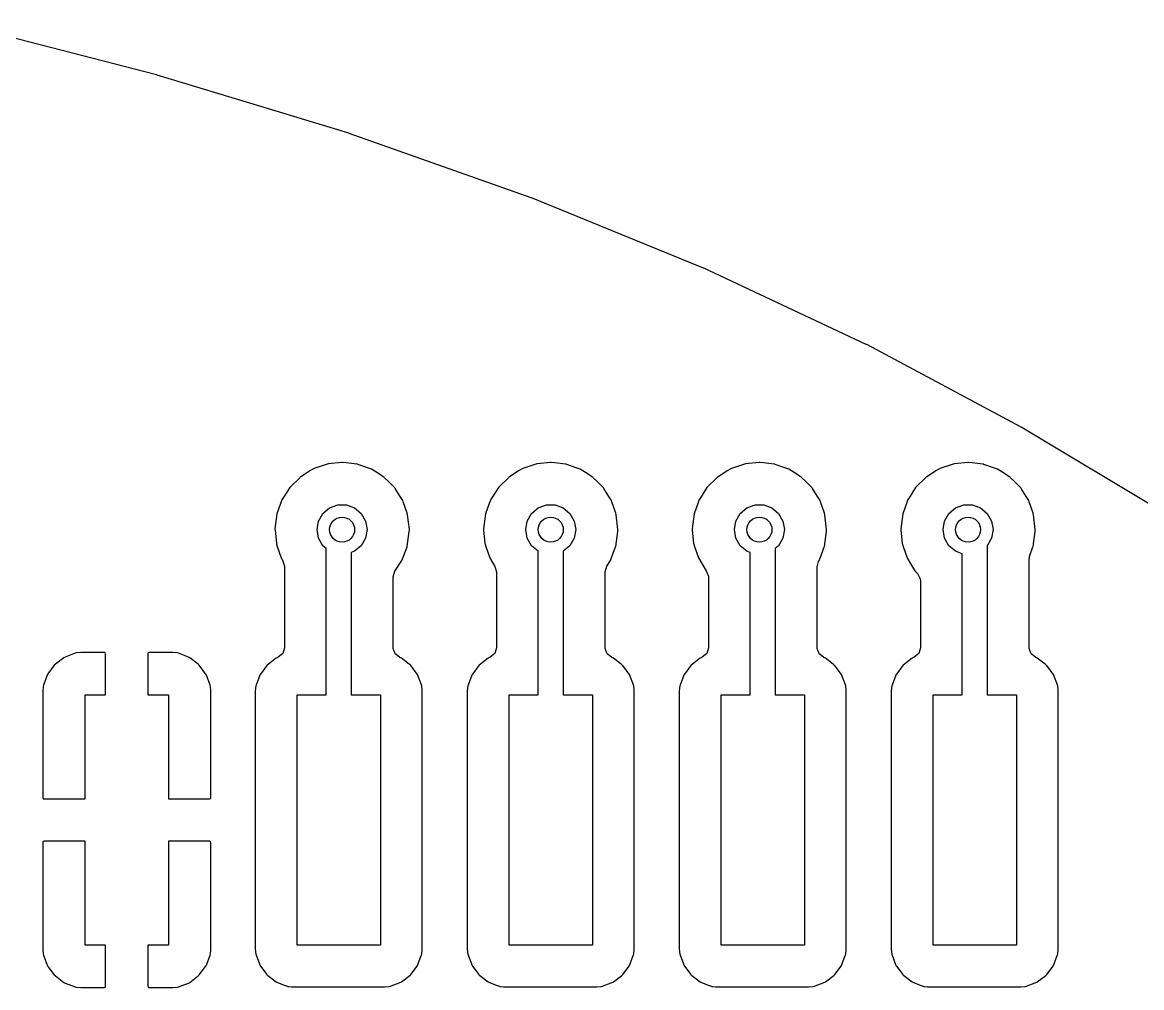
# Model space of a CAD drawing. Extents: x -3.92 to 3.92, y 0.02 to 7.83.
# Drawn here: x 1.326 to 1.854, y 7.304 to 7.759 of the extents above; entities that cross this region are included whole.
import ezdxf

# ---------------------------------------------------------------- set-up
doc = ezdxf.new("R2010")
doc.units = 0
doc.header["$MEASUREMENT"] = 0
doc.layers.add('BLACK', color=7, linetype='CONTINUOUS')

msp = doc.modelspace()

# ---------------------------------------------------------------- linework, layer by layer
at = {"layer": 'BLACK', "linetype": 'CONTINUOUS'}
for p, q in [((1.29379, 7.75902), (1.3888, 7.73438)), ((1.3888, 7.73438), (1.38899, 7.73432)), ((1.38899, 7.73432), (1.43793, 7.71944)), ((1.43793, 7.71944), (1.47938, 7.70684)), ((1.47938, 7.70684), (1.47959, 7.70677)), ((1.47959, 7.70677), (1.5369, 7.68652)), ((1.5369, 7.68652), (1.56534, 7.67647)), ((1.56534, 7.67647), (1.56556, 7.67639)), ((1.56556, 7.67639), (1.6467, 7.64328)), ((1.6467, 7.64328), (1.64693, 7.64318)), ((1.64693, 7.64318), (1.72348, 7.60725)), ((1.72348, 7.60725), (1.72371, 7.60714)), ((1.72371, 7.60714), (1.79656, 7.56825)), ((1.79656, 7.56825), (1.79678, 7.56813)), ((1.79678, 7.56813), (1.86674, 7.52615)), ((1.4693, 7.55057), (1.46314, 7.54847)), ((1.46957, 7.55066), (1.4693, 7.55057)), ((1.46984, 7.55069), (1.46957, 7.55066)), ((1.47632, 7.55137), (1.46984, 7.55069)), ((1.46984, 7.55069), (1.46984, 7.55069)), ((1.4766, 7.5514), (1.47632, 7.55137)), ((1.47632, 7.55137), (1.47632, 7.55137)), ((1.47831, 7.55119), (1.4766, 7.5514)), ((1.48334, 7.5506), (1.47831, 7.55119)), ((1.48335, 7.5506), (1.48334, 7.5506)), ((1.48362, 7.55056), (1.48335, 7.5506)), ((1.48388, 7.55047), (1.48362, 7.55056)), ((1.48835, 7.54888), (1.48388, 7.55047)), ((1.48388, 7.55047), (1.48388, 7.55047)), ((1.56773, 7.55057), (1.56156, 7.54847)), ((1.56799, 7.55066), (1.56773, 7.55057)), ((1.56827, 7.55069), (1.56799, 7.55066)), ((1.57475, 7.55137), (1.56827, 7.55069)), ((1.56827, 7.55069), (1.56827, 7.55069)), ((1.57502, 7.5514), (1.57475, 7.55137)), ((1.57475, 7.55137), (1.57475, 7.55137)), ((1.57674, 7.55119), (1.57502, 7.5514)), ((1.58177, 7.5506), (1.57674, 7.55119)), ((1.58205, 7.55056), (1.58177, 7.5506)), ((1.58177, 7.5506), (1.58177, 7.5506)), ((1.58231, 7.55047), (1.58205, 7.55056)), ((1.58677, 7.54888), (1.58231, 7.55047)), ((1.58231, 7.55047), (1.58231, 7.55047)), ((1.66616, 7.55057), (1.65999, 7.54847)), ((1.66642, 7.55066), (1.66616, 7.55057)), ((1.66669, 7.55069), (1.66642, 7.55066)), ((1.67317, 7.55137), (1.66669, 7.55069)), ((1.66669, 7.55069), (1.66669, 7.55069)), ((1.67345, 7.5514), (1.67317, 7.55137)), ((1.67317, 7.55137), (1.67317, 7.55137)), ((1.67516, 7.55119), (1.67345, 7.5514)), ((1.6802, 7.5506), (1.67516, 7.55119)), ((1.68047, 7.55056), (1.6802, 7.5506)), ((1.6802, 7.5506), (1.6802, 7.5506)), ((1.68073, 7.55047), (1.68047, 7.55056)), ((1.6852, 7.54888), (1.68073, 7.55047)), ((1.68073, 7.55047), (1.68073, 7.55047)), ((1.76458, 7.55057), (1.75841, 7.54847)), ((1.76484, 7.55066), (1.76458, 7.55057)), ((1.76512, 7.55069), (1.76484, 7.55066)), ((1.7716, 7.55137), (1.76512, 7.55069)), ((1.76512, 7.55069), (1.76512, 7.55069)), ((1.77187, 7.5514), (1.7716, 7.55137)), ((1.7716, 7.55137), (1.7716, 7.55137)), ((1.77359, 7.55119), (1.77187, 7.5514)), ((1.77862, 7.5506), (1.77359, 7.55119)), ((1.7789, 7.55056), (1.77862, 7.5506)), ((1.77862, 7.5506), (1.77862, 7.5506)), ((1.77916, 7.55047), (1.7789, 7.55056)), ((1.78362, 7.54888), (1.77916, 7.55047)), ((1.77916, 7.55047), (1.77916, 7.55047)), ((1.46148, 7.54753), (1.45685, 7.54468)), ((1.46264, 7.54824), (1.46148, 7.54753)), ((1.46287, 7.54838), (1.46264, 7.54824)), ((1.46264, 7.54824), (1.46264, 7.54824)), ((1.46314, 7.54847), (1.46287, 7.54838)), ((1.46314, 7.54847), (1.46314, 7.54847)), ((1.49028, 7.54819), (1.48835, 7.54888)), ((1.49397, 7.54585), (1.49028, 7.54819)), ((1.49582, 7.54468), (1.49397, 7.54585)), ((1.55991, 7.54753), (1.55528, 7.54468)), ((1.56106, 7.54824), (1.55991, 7.54753)), ((1.5613, 7.54838), (1.56106, 7.54824)), ((1.56106, 7.54824), (1.56106, 7.54824)), ((1.56156, 7.54847), (1.5613, 7.54838)), ((1.56156, 7.54847), (1.56156, 7.54847)), ((1.58871, 7.54819), (1.58677, 7.54888)), ((1.5924, 7.54585), (1.58871, 7.54819)), ((1.59424, 7.54468), (1.5924, 7.54585)), ((1.65833, 7.54753), (1.6537, 7.54468)), ((1.65949, 7.54824), (1.65833, 7.54753)), ((1.65972, 7.54838), (1.65949, 7.54824)), ((1.65949, 7.54824), (1.65949, 7.54824)), ((1.65999, 7.54847), (1.65972, 7.54838)), ((1.65999, 7.54847), (1.65999, 7.54847)), ((1.68713, 7.54819), (1.6852, 7.54888)), ((1.69082, 7.54585), (1.68713, 7.54819)), ((1.69267, 7.54468), (1.69082, 7.54585)), ((1.75676, 7.54753), (1.75213, 7.54468)), ((1.75791, 7.54824), (1.75676, 7.54753)), ((1.75815, 7.54838), (1.75791, 7.54824)), ((1.75791, 7.54824), (1.75791, 7.54824)), ((1.75841, 7.54847), (1.75815, 7.54838)), ((1.75841, 7.54847), (1.75841, 7.54847)), ((1.78556, 7.54819), (1.78362, 7.54888)), ((1.78925, 7.54585), (1.78556, 7.54819)), ((1.79109, 7.54468), (1.78925, 7.54585)), ((1.45165, 7.5395), (1.44858, 7.53474)), ((1.4518, 7.53973), (1.45165, 7.5395)), ((1.45165, 7.5395), (1.45165, 7.5395)), ((1.45637, 7.54421), (1.4518, 7.53973)), ((1.45665, 7.54448), (1.45637, 7.54421)), ((1.45685, 7.54468), (1.45665, 7.54448)), ((1.45665, 7.54448), (1.45665, 7.54448)), ((1.49625, 7.5444), (1.49582, 7.54468)), ((1.49645, 7.54421), (1.49625, 7.5444)), ((1.49825, 7.54239), (1.49645, 7.54421)), ((1.49645, 7.54421), (1.49645, 7.54421)), ((1.50123, 7.53938), (1.49825, 7.54239)), ((1.55008, 7.5395), (1.54701, 7.53474)), ((1.55023, 7.53973), (1.55008, 7.5395)), ((1.55008, 7.5395), (1.55008, 7.5395)), ((1.5548, 7.54421), (1.55023, 7.53973)), ((1.55508, 7.54448), (1.5548, 7.54421)), ((1.55528, 7.54468), (1.55508, 7.54448)), ((1.55508, 7.54448), (1.55508, 7.54448)), ((1.59468, 7.5444), (1.59424, 7.54468)), ((1.59487, 7.54421), (1.59468, 7.5444)), ((1.59667, 7.54239), (1.59487, 7.54421)), ((1.59487, 7.54421), (1.59487, 7.54421)), ((1.59966, 7.53938), (1.59667, 7.54239)), ((1.6485, 7.5395), (1.64544, 7.53474)), ((1.64865, 7.53973), (1.6485, 7.5395)), ((1.6485, 7.5395), (1.6485, 7.5395)), ((1.65322, 7.54421), (1.64865, 7.53973)), ((1.6535, 7.54448), (1.65322, 7.54421)), ((1.6537, 7.54468), (1.6535, 7.54448)), ((1.6535, 7.54448), (1.6535, 7.54448)), ((1.6931, 7.5444), (1.69267, 7.54468)), ((1.6933, 7.54421), (1.6931, 7.5444)), ((1.6951, 7.54239), (1.6933, 7.54421)), ((1.6933, 7.54421), (1.6933, 7.54421)), ((1.69808, 7.53938), (1.6951, 7.54239)), ((1.74693, 7.5395), (1.74386, 7.53474)), ((1.74708, 7.53973), (1.74693, 7.5395)), ((1.74693, 7.5395), (1.74693, 7.5395)), ((1.75165, 7.54421), (1.74708, 7.53973)), ((1.75193, 7.54448), (1.75165, 7.54421)), ((1.75213, 7.54468), (1.75193, 7.54448)), ((1.75193, 7.54448), (1.75193, 7.54448)), ((1.79153, 7.5444), (1.79109, 7.54468)), ((1.79172, 7.54421), (1.79153, 7.5444)), ((1.79352, 7.54239), (1.79172, 7.54421)), ((1.79172, 7.54421), (1.79172, 7.54421)), ((1.79651, 7.53938), (1.79352, 7.54239)), ((1.44858, 7.53474), (1.44797, 7.53379)), ((1.50138, 7.53915), (1.50123, 7.53938)), ((1.50376, 7.53534), (1.50138, 7.53915)), ((1.50498, 7.53339), (1.50376, 7.53534)), ((1.54701, 7.53474), (1.5464, 7.53379)), ((1.59981, 7.53915), (1.59966, 7.53938)), ((1.60219, 7.53534), (1.59981, 7.53915)), ((1.6034, 7.53339), (1.60219, 7.53534)), ((1.64544, 7.53474), (1.64482, 7.53379)), ((1.69823, 7.53915), (1.69808, 7.53938)), ((1.70061, 7.53534), (1.69823, 7.53915)), ((1.70183, 7.53339), (1.70061, 7.53534)), ((1.74386, 7.53474), (1.74325, 7.53379)), ((1.79666, 7.53915), (1.79651, 7.53938)), ((1.79904, 7.53534), (1.79666, 7.53915)), ((1.80026, 7.53339), (1.79904, 7.53534)), ((1.44733, 7.53202), (1.44555, 7.52714)), ((1.44788, 7.53353), (1.44733, 7.53202)), ((1.44797, 7.53379), (1.44788, 7.53353)), ((1.44788, 7.53353), (1.44788, 7.53353)), ((1.46733, 7.52728), (1.47047, 7.52991)), ((1.47047, 7.52991), (1.47433, 7.53132)), ((1.47433, 7.53132), (1.47843, 7.53132)), ((1.47843, 7.53132), (1.48228, 7.52991)), ((1.48228, 7.52991), (1.48543, 7.52728)), ((1.50516, 7.53286), (1.50498, 7.53339)), ((1.50706, 7.5274), (1.50516, 7.53286)), ((1.54575, 7.53202), (1.54398, 7.52714)), ((1.5463, 7.53353), (1.54575, 7.53202)), ((1.5464, 7.53379), (1.5463, 7.53353)), ((1.5463, 7.53353), (1.5463, 7.53353)), ((1.56576, 7.52728), (1.5689, 7.52991)), ((1.5689, 7.52991), (1.57275, 7.53132)), ((1.57275, 7.53132), (1.57685, 7.53132)), ((1.57685, 7.53132), (1.58071, 7.52991)), ((1.58071, 7.52991), (1.58385, 7.52728)), ((1.60359, 7.53286), (1.6034, 7.53339)), ((1.60549, 7.5274), (1.60359, 7.53286)), ((1.64418, 7.53202), (1.6424, 7.52714)), ((1.64473, 7.53353), (1.64418, 7.53202)), ((1.64482, 7.53379), (1.64473, 7.53353)), ((1.64473, 7.53353), (1.64473, 7.53353)), ((1.66418, 7.52728), (1.66732, 7.52991)), ((1.66732, 7.52991), (1.67118, 7.53132)), ((1.67118, 7.53132), (1.67528, 7.53132)), ((1.67528, 7.53132), (1.67913, 7.52991)), ((1.67913, 7.52991), (1.68228, 7.52728)), ((1.70201, 7.53286), (1.70183, 7.53339)), ((1.70391, 7.5274), (1.70201, 7.53286)), ((1.7426, 7.53202), (1.74083, 7.52714)), ((1.74315, 7.53353), (1.7426, 7.53202)), ((1.74325, 7.53379), (1.74315, 7.53353)), ((1.74315, 7.53353), (1.74315, 7.53353)), ((1.76261, 7.52728), (1.76575, 7.52991)), ((1.76575, 7.52991), (1.7696, 7.53132)), ((1.7696, 7.53132), (1.7737, 7.53132)), ((1.7737, 7.53132), (1.77756, 7.52991)), ((1.77756, 7.52991), (1.7807, 7.52728)), ((1.80044, 7.53286), (1.80026, 7.53339)), ((1.80234, 7.5274), (1.80044, 7.53286)), ((1.44555, 7.52714), (1.44467, 7.52013)), ((1.46457, 7.51969), (1.46528, 7.52372)), ((1.46528, 7.52372), (1.46733, 7.52728)), ((1.48543, 7.52728), (1.48748, 7.52372)), ((1.48748, 7.52372), (1.48819, 7.51969)), ((1.5073, 7.52671), (1.50706, 7.5274)), ((1.50809, 7.51969), (1.5073, 7.52671)), ((1.54398, 7.52714), (1.54309, 7.52013)), ((1.56299, 7.51969), (1.5637, 7.52372)), ((1.5637, 7.52372), (1.56576, 7.52728)), ((1.58385, 7.52728), (1.5859, 7.52372)), ((1.5859, 7.52372), (1.58661, 7.51969)), ((1.60573, 7.52671), (1.60549, 7.5274)), ((1.60652, 7.51969), (1.60573, 7.52671)), ((1.6424, 7.52714), (1.64152, 7.52013)), ((1.66142, 7.51969), (1.66213, 7.52372)), ((1.66213, 7.52372), (1.66418, 7.52728)), ((1.68228, 7.52728), (1.68433, 7.52372)), ((1.68433, 7.52372), (1.68504, 7.51969)), ((1.70416, 7.52671), (1.70391, 7.5274)), ((1.70494, 7.51969), (1.70416, 7.52671)), ((1.74083, 7.52714), (1.73994, 7.52013)), ((1.75984, 7.51969), (1.76055, 7.52372)), ((1.76055, 7.52372), (1.76261, 7.52728)), ((1.7807, 7.52728), (1.78275, 7.52372)), ((1.78275, 7.52372), (1.78346, 7.51969)), ((1.80258, 7.52671), (1.80234, 7.5274)), ((1.80337, 7.51969), (1.80258, 7.52671)), ((1.44467, 7.52013), (1.44469, 7.51985)), ((1.44469, 7.51985), (1.44469, 7.51985)), ((1.44469, 7.51985), (1.44472, 7.5196)), ((1.44472, 7.5196), (1.44536, 7.51309)), ((1.46528, 7.51565), (1.46457, 7.51969)), ((1.48819, 7.51969), (1.48748, 7.51565)), ((1.5071, 7.5118), (1.50808, 7.5188)), ((1.50808, 7.5188), (1.50809, 7.51937)), ((1.50809, 7.51953), (1.50809, 7.51969)), ((1.50809, 7.51937), (1.50809, 7.51953)), ((1.50809, 7.51953), (1.50809, 7.51953)), ((1.54309, 7.52013), (1.54312, 7.51985)), ((1.54312, 7.51985), (1.54312, 7.51985)), ((1.54312, 7.51985), (1.54314, 7.5196)), ((1.54314, 7.5196), (1.54378, 7.51309)), ((1.5637, 7.51565), (1.56299, 7.51969)), ((1.58661, 7.51969), (1.5859, 7.51565)), ((1.60552, 7.5118), (1.60651, 7.5188)), ((1.60651, 7.51937), (1.60652, 7.51953)), ((1.60651, 7.5188), (1.60651, 7.51937)), ((1.60652, 7.51953), (1.60652, 7.51969)), ((1.60652, 7.51953), (1.60652, 7.51953)), ((1.64152, 7.52013), (1.64154, 7.51985)), ((1.64154, 7.51985), (1.64154, 7.51985)), ((1.64154, 7.51985), (1.64157, 7.5196)), ((1.64157, 7.5196), (1.64221, 7.51309)), ((1.66213, 7.51565), (1.66142, 7.51969)), ((1.68504, 7.51969), (1.68433, 7.51565)), ((1.70395, 7.5118), (1.70493, 7.5188)), ((1.70493, 7.5188), (1.70494, 7.51937)), ((1.70494, 7.51953), (1.70494, 7.51969)), ((1.70494, 7.51937), (1.70494, 7.51953)), ((1.70494, 7.51953), (1.70494, 7.51953)), ((1.73994, 7.52013), (1.73997, 7.51985)), ((1.73997, 7.51985), (1.73997, 7.51985)), ((1.73997, 7.51985), (1.73999, 7.5196)), ((1.73999, 7.5196), (1.74063, 7.51309)), ((1.76055, 7.51565), (1.75984, 7.51969)), ((1.78346, 7.51969), (1.78275, 7.51565)), ((1.80237, 7.5118), (1.80336, 7.5188)), ((1.80336, 7.51937), (1.80337, 7.51953)), ((1.80336, 7.5188), (1.80336, 7.51937)), ((1.80337, 7.51953), (1.80337, 7.51969)), ((1.80337, 7.51953), (1.80337, 7.51953)), ((1.44536, 7.51309), (1.44544, 7.51283)), ((1.46733, 7.51209), (1.46528, 7.51565)), ((1.48748, 7.51565), (1.48543, 7.51209)), ((1.54378, 7.51309), (1.54387, 7.51283)), ((1.56576, 7.51209), (1.5637, 7.51565)), ((1.5859, 7.51565), (1.58385, 7.51209)), ((1.64221, 7.51309), (1.64229, 7.51283)), ((1.66418, 7.51209), (1.66213, 7.51565)), ((1.68433, 7.51565), (1.68228, 7.51209)), ((1.74063, 7.51309), (1.74072, 7.51283)), ((1.76261, 7.51209), (1.76055, 7.51565)), ((1.78275, 7.51565), (1.78071, 7.51211)), ((1.44544, 7.51283), (1.44544, 7.51283)), ((1.44544, 7.51283), (1.44579, 7.5118)), ((1.44579, 7.5118), (1.44759, 7.50638)), ((1.4689, 7.51078), (1.46733, 7.51209)), ((1.4689, 7.44173), (1.4689, 7.51078)), ((1.48228, 7.50946), (1.48071, 7.50888)), ((1.48071, 7.50888), (1.48071, 7.44173)), ((1.48543, 7.51209), (1.48228, 7.50946)), ((1.50546, 7.50749), (1.507, 7.51154)), ((1.507, 7.51154), (1.5071, 7.5118)), ((1.507, 7.51154), (1.507, 7.51154)), ((1.54387, 7.51283), (1.54387, 7.51283)), ((1.54387, 7.51283), (1.54421, 7.5118)), ((1.54421, 7.5118), (1.54601, 7.50638)), ((1.5689, 7.50946), (1.56576, 7.51209)), ((1.5689, 7.44173), (1.5689, 7.50946)), ((1.58385, 7.51209), (1.58071, 7.50946)), ((1.58071, 7.50946), (1.58071, 7.44173)), ((1.60337, 7.50614), (1.60542, 7.51154)), ((1.60542, 7.51154), (1.60552, 7.5118)), ((1.60542, 7.51154), (1.60542, 7.51154)), ((1.64229, 7.51283), (1.64229, 7.51283)), ((1.64229, 7.51283), (1.64264, 7.5118)), ((1.64264, 7.5118), (1.64444, 7.50638)), ((1.66732, 7.50946), (1.66418, 7.51209)), ((1.6689, 7.50888), (1.66732, 7.50946)), ((1.6689, 7.44173), (1.6689, 7.50888)), ((1.68228, 7.51209), (1.68071, 7.51078)), ((1.68071, 7.51078), (1.68071, 7.44173)), ((1.70231, 7.50749), (1.70385, 7.51154)), ((1.70385, 7.51154), (1.70395, 7.5118)), ((1.70385, 7.51154), (1.70385, 7.51154)), ((1.74072, 7.51283), (1.74072, 7.51283)), ((1.74072, 7.51283), (1.74106, 7.5118)), ((1.74106, 7.5118), (1.74286, 7.50638)), ((1.76575, 7.50946), (1.76261, 7.51209)), ((1.7689, 7.50831), (1.76575, 7.50946)), ((1.7689, 7.44173), (1.7689, 7.50831)), ((1.78071, 7.51211), (1.78071, 7.44173)), ((1.80074, 7.50749), (1.80227, 7.51154)), ((1.80227, 7.51154), (1.80237, 7.5118)), ((1.80227, 7.51154), (1.80227, 7.51154)), ((1.44759, 7.50638), (1.44773, 7.50615)), ((1.44773, 7.50615), (1.44773, 7.50614)), ((1.44773, 7.50614), (1.44848, 7.50492)), ((1.44848, 7.50492), (1.44919, 7.50235)), ((1.50152, 7.50057), (1.50459, 7.50519)), ((1.50459, 7.50519), (1.50546, 7.50749)), ((1.54601, 7.50638), (1.54616, 7.50614)), ((1.54616, 7.50614), (1.54848, 7.50232)), ((1.60041, 7.49978), (1.60124, 7.50253)), ((1.60124, 7.50253), (1.60301, 7.50519)), ((1.60301, 7.50519), (1.60337, 7.50614)), ((1.64444, 7.50638), (1.6481, 7.50033)), ((1.70041, 7.50215), (1.70118, 7.5047)), ((1.70116, 7.50471), (1.70123, 7.50485)), ((1.70118, 7.5047), (1.70116, 7.50471)), ((1.70123, 7.50485), (1.70124, 7.5049)), ((1.70124, 7.5049), (1.70128, 7.50496)), ((1.70128, 7.50496), (1.70144, 7.50519)), ((1.70128, 7.50496), (1.70128, 7.50496)), ((1.70144, 7.50519), (1.70231, 7.50749)), ((1.74286, 7.50638), (1.74301, 7.50614)), ((1.74301, 7.50614), (1.74531, 7.50235)), ((1.80041, 7.50573), (1.80074, 7.50749)), ((1.80041, 7.46399), (1.80041, 7.50573)), ((1.44919, 7.50235), (1.44919, 7.46399)), ((1.50041, 7.49741), (1.50124, 7.50016)), ((1.50041, 7.46399), (1.50041, 7.49741)), ((1.50124, 7.50016), (1.50152, 7.50057)), ((1.54848, 7.50232), (1.54919, 7.49975)), ((1.54919, 7.49975), (1.54919, 7.46399)), ((1.60041, 7.46399), (1.60041, 7.49978)), ((1.6481, 7.50033), (1.64818, 7.50025)), ((1.64818, 7.50025), (1.64918, 7.4977)), ((1.64918, 7.4977), (1.64919, 7.49728)), ((1.64919, 7.49728), (1.64919, 7.46399)), ((1.70041, 7.46399), (1.70041, 7.50215)), ((1.74531, 7.50235), (1.74653, 7.50033)), ((1.74653, 7.50033), (1.74672, 7.50013)), ((1.74672, 7.50013), (1.74672, 7.50013)), ((1.74672, 7.50013), (1.7478, 7.49901)), ((1.7478, 7.49901), (1.7491, 7.49654)), ((1.7491, 7.49654), (1.74919, 7.49557)), ((1.74919, 7.49557), (1.74919, 7.46399)), ((1.35049, 7.46136), (1.34575, 7.45958)), ((1.35109, 7.4615), (1.35049, 7.46136)), ((1.35309, 7.46172), (1.35109, 7.4615)), ((1.35336, 7.46173), (1.35309, 7.46172)), ((1.36427, 7.46173), (1.35336, 7.46173)), ((1.36457, 7.46167), (1.36427, 7.46173)), ((1.36463, 7.46162), (1.36457, 7.46167)), ((1.3648, 7.46102), (1.36463, 7.46162)), ((1.3648, 7.44173), (1.3648, 7.46102)), ((1.38487, 7.4615), (1.3848, 7.4612)), ((1.3848, 7.4612), (1.3848, 7.44173)), ((1.38492, 7.46156), (1.38487, 7.4615)), ((1.38552, 7.46173), (1.38492, 7.46156)), ((1.39625, 7.46173), (1.38552, 7.46173)), ((1.39652, 7.46172), (1.39625, 7.46173)), ((1.39852, 7.4615), (1.39652, 7.46172)), ((1.39912, 7.46136), (1.39852, 7.4615)), ((1.40386, 7.45958), (1.39912, 7.46136)), ((1.44841, 7.46131), (1.44629, 7.45948)), ((1.44919, 7.46399), (1.44841, 7.46131)), ((1.50043, 7.46365), (1.50041, 7.46399)), ((1.5014, 7.46103), (1.50043, 7.46365)), ((1.50342, 7.45951), (1.5014, 7.46103)), ((1.54841, 7.46131), (1.54629, 7.45948)), ((1.54919, 7.46399), (1.54841, 7.46131)), ((1.60043, 7.46365), (1.60041, 7.46399)), ((1.6014, 7.46103), (1.60043, 7.46365)), ((1.60342, 7.45951), (1.6014, 7.46103)), ((1.64841, 7.46131), (1.64629, 7.45948)), ((1.64919, 7.46399), (1.64841, 7.46131)), ((1.70043, 7.46365), (1.70041, 7.46399)), ((1.7014, 7.46103), (1.70043, 7.46365)), ((1.70342, 7.45951), (1.7014, 7.46103)), ((1.74841, 7.46131), (1.74629, 7.45948)), ((1.74919, 7.46399), (1.74841, 7.46131)), ((1.80043, 7.46365), (1.80041, 7.46399)), ((1.8014, 7.46103), (1.80043, 7.46365)), ((1.80342, 7.45951), (1.8014, 7.46103)), ((1.34062, 7.45574), (1.33761, 7.45172)), ((1.34111, 7.45623), (1.34062, 7.45574)), ((1.34513, 7.45924), (1.34111, 7.45623)), ((1.34575, 7.45958), (1.34513, 7.45924)), ((1.40447, 7.45924), (1.40386, 7.45958)), ((1.40849, 7.45623), (1.40447, 7.45924)), ((1.40899, 7.45574), (1.40849, 7.45623)), ((1.412, 7.45172), (1.40899, 7.45574)), ((1.44083, 7.45553), (1.43787, 7.45158)), ((1.44104, 7.45581), (1.44083, 7.45553)), ((1.44161, 7.45623), (1.44104, 7.45581)), ((1.44528, 7.45898), (1.44161, 7.45623)), ((1.44556, 7.45919), (1.44528, 7.45898)), ((1.44528, 7.45898), (1.44528, 7.45898)), ((1.44597, 7.45935), (1.44556, 7.45919)), ((1.44629, 7.45948), (1.44597, 7.45935)), ((1.50341, 7.45949), (1.50342, 7.45951)), ((1.50356, 7.4594), (1.50341, 7.45949)), ((1.50363, 7.45935), (1.50356, 7.4594)), ((1.50405, 7.45919), (1.50363, 7.45935)), ((1.50433, 7.45898), (1.50405, 7.45919)), ((1.508, 7.45623), (1.50433, 7.45898)), ((1.50433, 7.45898), (1.50433, 7.45898)), ((1.50856, 7.45581), (1.508, 7.45623)), ((1.50878, 7.45553), (1.50856, 7.45581)), ((1.51174, 7.45158), (1.50878, 7.45553)), ((1.54083, 7.45553), (1.53787, 7.45158)), ((1.54104, 7.45581), (1.54083, 7.45553)), ((1.54161, 7.45623), (1.54104, 7.45581)), ((1.54528, 7.45898), (1.54161, 7.45623)), ((1.54556, 7.45919), (1.54528, 7.45898)), ((1.54528, 7.45898), (1.54528, 7.45898)), ((1.54597, 7.45935), (1.54556, 7.45919)), ((1.54629, 7.45948), (1.54597, 7.45935)), ((1.60341, 7.45949), (1.60342, 7.45951)), ((1.60356, 7.4594), (1.60341, 7.45949)), ((1.60363, 7.45935), (1.60356, 7.4594)), ((1.60405, 7.45919), (1.60363, 7.45935)), ((1.60433, 7.45898), (1.60405, 7.45919)), ((1.608, 7.45623), (1.60433, 7.45898)), ((1.60433, 7.45898), (1.60433, 7.45898)), ((1.60856, 7.45581), (1.608, 7.45623)), ((1.60878, 7.45553), (1.60856, 7.45581)), ((1.61174, 7.45158), (1.60878, 7.45553)), ((1.64083, 7.45553), (1.63787, 7.45158)), ((1.64104, 7.45581), (1.64083, 7.45553)), ((1.64161, 7.45623), (1.64104, 7.45581)), ((1.64528, 7.45898), (1.64161, 7.45623)), ((1.64556, 7.45919), (1.64528, 7.45898)), ((1.64528, 7.45898), (1.64528, 7.45898)), ((1.64597, 7.45935), (1.64556, 7.45919)), ((1.64629, 7.45948), (1.64597, 7.45935)), ((1.70341, 7.45949), (1.70342, 7.45951)), ((1.70356, 7.4594), (1.70341, 7.45949)), ((1.70363, 7.45935), (1.70356, 7.4594)), ((1.70405, 7.45919), (1.70363, 7.45935)), ((1.70433, 7.45898), (1.70405, 7.45919)), ((1.708, 7.45623), (1.70433, 7.45898)), ((1.70433, 7.45898), (1.70433, 7.45898)), ((1.70856, 7.45581), (1.708, 7.45623)), ((1.70878, 7.45553), (1.70856, 7.45581)), ((1.71174, 7.45158), (1.70878, 7.45553)), ((1.74083, 7.45553), (1.73787, 7.45158)), ((1.74104, 7.45581), (1.74083, 7.45553)), ((1.74161, 7.45623), (1.74104, 7.45581)), ((1.74528, 7.45898), (1.74161, 7.45623)), ((1.74556, 7.45919), (1.74528, 7.45898)), ((1.74528, 7.45898), (1.74528, 7.45898)), ((1.74597, 7.45935), (1.74556, 7.45919)), ((1.74629, 7.45948), (1.74597, 7.45935)), ((1.80341, 7.45949), (1.80342, 7.45951)), ((1.80356, 7.4594), (1.80341, 7.45949)), ((1.80363, 7.45935), (1.80356, 7.4594)), ((1.80405, 7.45919), (1.80363, 7.45935)), ((1.80433, 7.45898), (1.80405, 7.45919)), ((1.808, 7.45623), (1.80433, 7.45898)), ((1.80433, 7.45898), (1.80433, 7.45898)), ((1.80856, 7.45581), (1.808, 7.45623)), ((1.80878, 7.45553), (1.80856, 7.45581)), ((1.81174, 7.45158), (1.80878, 7.45553)), ((1.33727, 7.4511), (1.33549, 7.44636)), ((1.33761, 7.45172), (1.33727, 7.4511)), ((1.41234, 7.4511), (1.412, 7.45172)), ((1.41411, 7.44636), (1.41234, 7.4511)), ((1.43753, 7.45096), (1.43581, 7.44636)), ((1.43766, 7.45129), (1.43753, 7.45096)), ((1.43787, 7.45157), (1.43766, 7.45129)), ((1.43787, 7.45158), (1.43787, 7.45157)), ((1.51174, 7.45157), (1.51174, 7.45158)), ((1.51195, 7.45129), (1.51174, 7.45157)), ((1.51393, 7.44601), (1.51195, 7.45129)), ((1.53753, 7.45096), (1.53581, 7.44636)), ((1.53766, 7.45129), (1.53753, 7.45096)), ((1.53787, 7.45157), (1.53766, 7.45129)), ((1.53787, 7.45158), (1.53787, 7.45157)), ((1.61174, 7.45157), (1.61174, 7.45158)), ((1.61195, 7.45129), (1.61174, 7.45157)), ((1.61393, 7.44601), (1.61195, 7.45129)), ((1.63753, 7.45096), (1.63581, 7.44636)), ((1.63766, 7.45129), (1.63753, 7.45096)), ((1.63787, 7.45157), (1.63766, 7.45129)), ((1.63787, 7.45158), (1.63787, 7.45157)), ((1.71174, 7.45157), (1.71174, 7.45158)), ((1.71195, 7.45129), (1.71174, 7.45157)), ((1.71393, 7.44601), (1.71195, 7.45129)), ((1.73753, 7.45096), (1.73581, 7.44636)), ((1.73766, 7.45129), (1.73753, 7.45096)), ((1.73787, 7.45157), (1.73766, 7.45129)), ((1.73787, 7.45158), (1.73787, 7.45157)), ((1.81174, 7.45157), (1.81174, 7.45158)), ((1.81195, 7.45129), (1.81174, 7.45157)), ((1.81393, 7.44601), (1.81195, 7.45129)), ((1.33535, 7.44576), (1.33513, 7.44376)), ((1.33549, 7.44636), (1.33535, 7.44576)), ((1.41426, 7.44576), (1.41411, 7.44636)), ((1.41447, 7.44376), (1.41426, 7.44576)), ((1.43568, 7.44601), (1.43541, 7.4436)), ((1.43581, 7.44636), (1.43568, 7.44601)), ((1.51419, 7.4436), (1.51393, 7.44601)), ((1.53568, 7.44601), (1.53541, 7.4436)), ((1.53581, 7.44636), (1.53568, 7.44601)), ((1.61419, 7.4436), (1.61393, 7.44601)), ((1.63568, 7.44601), (1.63541, 7.4436)), ((1.63581, 7.44636), (1.63568, 7.44601)), ((1.71419, 7.4436), (1.71393, 7.44601)), ((1.73568, 7.44601), (1.73541, 7.4436)), ((1.73581, 7.44636), (1.73568, 7.44601)), ((1.81419, 7.4436), (1.81393, 7.44601)), ((1.33513, 7.44376), (1.33512, 7.44349)), ((1.33512, 7.44349), (1.33512, 7.39339)), ((1.35512, 7.39268), (1.35512, 7.44173)), ((1.35512, 7.44173), (1.3648, 7.44173)), ((1.3848, 7.44173), (1.39449, 7.44173)), ((1.39449, 7.44173), (1.39449, 7.39268)), ((1.41448, 7.4436), (1.41447, 7.44376)), ((1.41449, 7.44349), (1.41448, 7.4436)), ((1.41449, 7.39321), (1.41449, 7.44349)), ((1.43541, 7.4436), (1.43541, 7.32176)), ((1.45512, 7.32362), (1.45512, 7.44173)), ((1.45512, 7.44173), (1.4689, 7.44173)), ((1.48071, 7.44173), (1.49449, 7.44173)), ((1.49449, 7.44173), (1.49449, 7.32362)), ((1.51419, 7.32176), (1.51419, 7.4436)), ((1.51419, 7.4436), (1.51419, 7.4436)), ((1.53541, 7.4436), (1.53541, 7.32176)), ((1.55512, 7.32362), (1.55512, 7.44173)), ((1.55512, 7.44173), (1.5689, 7.44173)), ((1.58071, 7.44173), (1.59449, 7.44173)), ((1.59449, 7.44173), (1.59449, 7.32362)), ((1.61419, 7.32176), (1.61419, 7.4436)), ((1.61419, 7.4436), (1.61419, 7.4436)), ((1.63541, 7.4436), (1.63541, 7.32176)), ((1.65512, 7.32362), (1.65512, 7.44173)), ((1.65512, 7.44173), (1.6689, 7.44173)), ((1.68071, 7.44173), (1.69449, 7.44173)), ((1.69449, 7.44173), (1.69449, 7.32362)), ((1.71419, 7.32176), (1.71419, 7.4436)), ((1.71419, 7.4436), (1.71419, 7.4436)), ((1.73541, 7.4436), (1.73541, 7.32176)), ((1.75512, 7.32362), (1.75512, 7.44173)), ((1.75512, 7.44173), (1.7689, 7.44173)), ((1.78071, 7.44173), (1.79449, 7.44173)), ((1.79449, 7.44173), (1.79449, 7.32362)), ((1.81419, 7.32176), (1.81419, 7.4436)), ((1.33512, 7.39339), (1.33529, 7.39279)), ((1.33529, 7.39279), (1.33535, 7.39274)), ((1.33535, 7.39274), (1.33565, 7.39268)), ((1.33565, 7.39268), (1.35512, 7.39268)), ((1.39449, 7.39268), (1.41377, 7.39268)), ((1.41377, 7.39268), (1.41437, 7.39285)), ((1.41437, 7.39285), (1.41442, 7.39291)), ((1.41442, 7.39291), (1.41449, 7.39321)), ((1.33518, 7.37245), (1.33512, 7.37214)), ((1.33512, 7.37214), (1.33512, 7.32186)), ((1.33523, 7.3725), (1.33518, 7.37245)), ((1.33583, 7.37268), (1.33523, 7.3725)), ((1.35512, 7.37268), (1.33583, 7.37268)), ((1.35512, 7.32362), (1.35512, 7.37268)), ((1.41395, 7.37268), (1.39449, 7.37268)), ((1.39449, 7.37268), (1.39449, 7.32362)), ((1.41426, 7.37261), (1.41395, 7.37268)), ((1.41431, 7.37256), (1.41426, 7.37261)), ((1.41449, 7.37196), (1.41431, 7.37256)), ((1.41449, 7.32186), (1.41449, 7.37196)), ((1.3648, 7.32362), (1.35512, 7.32362)), ((1.3648, 7.30416), (1.3648, 7.32362)), ((1.39449, 7.32362), (1.3848, 7.32362)), ((1.3848, 7.32362), (1.3848, 7.30434)), ((1.49449, 7.32362), (1.45512, 7.32362)), ((1.59449, 7.32362), (1.55512, 7.32362)), ((1.69449, 7.32362), (1.65512, 7.32362)), ((1.79449, 7.32362), (1.75512, 7.32362)), ((1.33512, 7.32186), (1.33513, 7.32159)), ((1.33513, 7.32159), (1.33535, 7.31959)), ((1.33535, 7.31959), (1.33549, 7.31899)), ((1.33549, 7.31899), (1.33727, 7.31425)), ((1.41234, 7.31425), (1.41411, 7.31899)), ((1.41411, 7.31899), (1.41426, 7.31959)), ((1.41426, 7.31959), (1.41447, 7.3216)), ((1.41447, 7.3216), (1.41449, 7.32186)), ((1.43541, 7.32176), (1.43568, 7.31935)), ((1.43568, 7.31935), (1.43766, 7.31406)), ((1.51327, 7.31759), (1.51382, 7.31906)), ((1.51382, 7.31906), (1.51393, 7.31935)), ((1.51382, 7.31906), (1.51382, 7.31906)), ((1.51393, 7.31935), (1.51419, 7.32176)), ((1.53541, 7.32176), (1.53568, 7.31935)), ((1.53568, 7.31935), (1.53766, 7.31406)), ((1.61327, 7.31759), (1.61382, 7.31906)), ((1.61382, 7.31906), (1.61393, 7.31935)), ((1.61382, 7.31906), (1.61382, 7.31906)), ((1.61393, 7.31935), (1.61419, 7.32176)), ((1.63541, 7.32176), (1.63568, 7.31935)), ((1.63568, 7.31935), (1.63766, 7.31406)), ((1.71327, 7.31759), (1.71382, 7.31906)), ((1.71382, 7.31906), (1.71393, 7.31935)), ((1.71382, 7.31906), (1.71382, 7.31906)), ((1.71393, 7.31935), (1.71419, 7.32176)), ((1.73541, 7.32176), (1.73568, 7.31935)), ((1.73568, 7.31935), (1.73766, 7.31406)), ((1.81327, 7.31759), (1.81382, 7.31906)), ((1.81382, 7.31906), (1.81393, 7.31935)), ((1.81382, 7.31906), (1.81382, 7.31906)), ((1.81393, 7.31935), (1.81419, 7.32176)), ((1.33727, 7.31425), (1.33761, 7.31364)), ((1.33761, 7.31364), (1.34062, 7.30962)), ((1.40899, 7.30962), (1.412, 7.31364)), ((1.412, 7.31364), (1.41234, 7.31425)), ((1.43766, 7.31406), (1.43787, 7.31378)), ((1.43787, 7.31378), (1.43787, 7.31378)), ((1.43787, 7.31378), (1.44083, 7.30983)), ((1.50878, 7.30983), (1.51174, 7.31378)), ((1.51174, 7.31378), (1.51195, 7.31406)), ((1.51174, 7.31378), (1.51174, 7.31378)), ((1.51195, 7.31406), (1.51327, 7.31759)), ((1.53766, 7.31406), (1.53787, 7.31378)), ((1.53787, 7.31378), (1.53787, 7.31378)), ((1.53787, 7.31378), (1.54083, 7.30983)), ((1.60878, 7.30983), (1.61174, 7.31378)), ((1.61174, 7.31378), (1.61195, 7.31406)), ((1.61174, 7.31378), (1.61174, 7.31378)), ((1.61195, 7.31406), (1.61327, 7.31759)), ((1.63766, 7.31406), (1.63787, 7.31378)), ((1.63787, 7.31378), (1.63787, 7.31378)), ((1.63787, 7.31378), (1.64083, 7.30983)), ((1.70878, 7.30983), (1.71174, 7.31378)), ((1.71174, 7.31378), (1.71195, 7.31406)), ((1.71174, 7.31378), (1.71174, 7.31378)), ((1.71195, 7.31406), (1.71327, 7.31759)), ((1.73766, 7.31406), (1.73787, 7.31378)), ((1.73787, 7.31378), (1.73787, 7.31378)), ((1.73787, 7.31378), (1.74083, 7.30983)), ((1.80878, 7.30983), (1.81174, 7.31378)), ((1.81174, 7.31378), (1.81195, 7.31406)), ((1.81174, 7.31378), (1.81174, 7.31378)), ((1.81195, 7.31406), (1.81327, 7.31759)), ((1.34062, 7.30962), (1.34111, 7.30912)), ((1.34111, 7.30912), (1.34513, 7.30611)), ((1.40447, 7.30611), (1.40849, 7.30912)), ((1.40849, 7.30912), (1.40899, 7.30962)), ((1.44083, 7.30983), (1.44104, 7.30955)), ((1.44104, 7.30955), (1.44132, 7.30933)), ((1.44132, 7.30933), (1.44528, 7.30637)), ((1.50433, 7.30637), (1.50828, 7.30933)), ((1.50828, 7.30933), (1.50856, 7.30955)), ((1.50856, 7.30955), (1.50878, 7.30983)), ((1.54083, 7.30983), (1.54104, 7.30955)), ((1.54104, 7.30955), (1.54132, 7.30933)), ((1.54132, 7.30933), (1.54528, 7.30637)), ((1.60433, 7.30637), (1.60828, 7.30933)), ((1.60828, 7.30933), (1.60856, 7.30955)), ((1.60856, 7.30955), (1.60878, 7.30983)), ((1.64083, 7.30983), (1.64104, 7.30955)), ((1.64104, 7.30955), (1.64132, 7.30933)), ((1.64132, 7.30933), (1.64528, 7.30637)), ((1.70433, 7.30637), (1.70828, 7.30933)), ((1.70828, 7.30933), (1.70856, 7.30955)), ((1.70856, 7.30955), (1.70878, 7.30983)), ((1.74083, 7.30983), (1.74104, 7.30955)), ((1.74104, 7.30955), (1.74132, 7.30933)), ((1.74132, 7.30933), (1.74528, 7.30637)), ((1.80433, 7.30637), (1.80828, 7.30933)), ((1.80828, 7.30933), (1.80856, 7.30955)), ((1.80856, 7.30955), (1.80878, 7.30983)), ((1.34513, 7.30611), (1.34575, 7.30577)), ((1.34575, 7.30577), (1.35049, 7.304)), ((1.35049, 7.304), (1.35109, 7.30385)), ((1.35109, 7.30385), (1.35309, 7.30364)), ((1.35309, 7.30364), (1.35336, 7.30362)), ((1.35336, 7.30362), (1.36409, 7.30362)), ((1.36409, 7.30362), (1.36469, 7.3038)), ((1.36469, 7.3038), (1.36474, 7.30385)), ((1.36474, 7.30385), (1.3648, 7.30416)), ((1.3848, 7.30434), (1.38498, 7.30374)), ((1.38498, 7.30374), (1.38503, 7.30369)), ((1.38503, 7.30369), (1.38534, 7.30362)), ((1.38534, 7.30362), (1.39625, 7.30362)), ((1.39625, 7.30362), (1.39652, 7.30364)), ((1.39652, 7.30364), (1.39852, 7.30385)), ((1.39852, 7.30385), (1.39912, 7.304)), ((1.39912, 7.304), (1.40386, 7.30577)), ((1.40386, 7.30577), (1.40447, 7.30611)), ((1.44528, 7.30637), (1.44528, 7.30637)), ((1.44528, 7.30637), (1.44556, 7.30616)), ((1.44556, 7.30616), (1.44908, 7.30484)), ((1.44908, 7.30484), (1.45055, 7.30429)), ((1.45055, 7.30429), (1.45055, 7.30429)), ((1.45055, 7.30429), (1.45084, 7.30418)), ((1.45084, 7.30418), (1.45115, 7.30415)), ((1.45115, 7.30415), (1.45115, 7.30415)), ((1.45115, 7.30415), (1.45252, 7.304)), ((1.45252, 7.304), (1.45325, 7.30392)), ((1.45325, 7.30392), (1.4748, 7.30392)), ((1.4748, 7.30392), (1.49635, 7.30392)), ((1.49635, 7.30392), (1.49649, 7.30393)), ((1.49649, 7.30393), (1.49845, 7.30415)), ((1.49649, 7.30393), (1.49649, 7.30393)), ((1.49845, 7.30415), (1.49876, 7.30418)), ((1.49845, 7.30415), (1.49845, 7.30415)), ((1.49876, 7.30418), (1.50405, 7.30616)), ((1.50405, 7.30616), (1.50433, 7.30637)), ((1.50433, 7.30637), (1.50433, 7.30637)), ((1.54528, 7.30637), (1.54528, 7.30637)), ((1.54528, 7.30637), (1.54556, 7.30616)), ((1.54556, 7.30616), (1.54908, 7.30484)), ((1.54908, 7.30484), (1.55055, 7.30429)), ((1.55055, 7.30429), (1.55055, 7.30429)), ((1.55055, 7.30429), (1.55084, 7.30418)), ((1.55084, 7.30418), (1.55115, 7.30415)), ((1.55115, 7.30415), (1.55115, 7.30415)), ((1.55115, 7.30415), (1.55252, 7.304)), ((1.55252, 7.304), (1.55325, 7.30392)), ((1.55325, 7.30392), (1.5748, 7.30392)), ((1.5748, 7.30392), (1.59635, 7.30392)), ((1.59635, 7.30392), (1.59649, 7.30393)), ((1.59649, 7.30393), (1.59845, 7.30415)), ((1.59649, 7.30393), (1.59649, 7.30393)), ((1.59845, 7.30415), (1.59876, 7.30418)), ((1.59845, 7.30415), (1.59845, 7.30415)), ((1.59876, 7.30418), (1.60405, 7.30616)), ((1.60405, 7.30616), (1.60433, 7.30637)), ((1.60433, 7.30637), (1.60433, 7.30637)), ((1.64528, 7.30637), (1.64528, 7.30637)), ((1.64528, 7.30637), (1.64556, 7.30616)), ((1.64556, 7.30616), (1.64908, 7.30484)), ((1.64908, 7.30484), (1.65055, 7.30429)), ((1.65055, 7.30429), (1.65055, 7.30429)), ((1.65055, 7.30429), (1.65084, 7.30418)), ((1.65084, 7.30418), (1.65115, 7.30415)), ((1.65115, 7.30415), (1.65115, 7.30415)), ((1.65115, 7.30415), (1.65252, 7.304)), ((1.65252, 7.304), (1.65325, 7.30392)), ((1.65325, 7.30392), (1.6748, 7.30392)), ((1.6748, 7.30392), (1.69635, 7.30392)), ((1.69635, 7.30392), (1.69649, 7.30393)), ((1.69649, 7.30393), (1.69845, 7.30415)), ((1.69649, 7.30393), (1.69649, 7.30393)), ((1.69845, 7.30415), (1.69876, 7.30418)), ((1.69845, 7.30415), (1.69845, 7.30415)), ((1.69876, 7.30418), (1.70405, 7.30616)), ((1.70405, 7.30616), (1.70433, 7.30637)), ((1.70433, 7.30637), (1.70433, 7.30637)), ((1.74528, 7.30637), (1.74528, 7.30637)), ((1.74528, 7.30637), (1.74556, 7.30616)), ((1.74556, 7.30616), (1.74908, 7.30484)), ((1.74908, 7.30484), (1.75055, 7.30429)), ((1.75055, 7.30429), (1.75055, 7.30429)), ((1.75055, 7.30429), (1.75084, 7.30418)), ((1.75084, 7.30418), (1.75115, 7.30415)), ((1.75115, 7.30415), (1.75115, 7.30415)), ((1.75115, 7.30415), (1.75252, 7.304)), ((1.75252, 7.304), (1.75325, 7.30392)), ((1.75325, 7.30392), (1.7748, 7.30392)), ((1.7748, 7.30392), (1.79635, 7.30392)), ((1.79635, 7.30392), (1.79649, 7.30393)), ((1.79649, 7.30393), (1.79845, 7.30415)), ((1.79649, 7.30393), (1.79649, 7.30393)), ((1.79845, 7.30415), (1.79876, 7.30418)), ((1.79845, 7.30415), (1.79845, 7.30415)), ((1.79876, 7.30418), (1.80405, 7.30616)), ((1.80405, 7.30616), (1.80433, 7.30637)), ((1.80433, 7.30637), (1.80433, 7.30637))]:
    msp.add_line(p, q, dxfattribs=at)
at = {"layer": 'BLACK'}
for centre in [(1.47638, 7.51969), (1.5748, 7.51969), (1.67323, 7.51969), (1.77165, 7.51969)]:
    msp.add_circle(centre, 0.005906, dxfattribs=at)

doc.saveas('drawing.dxf')
